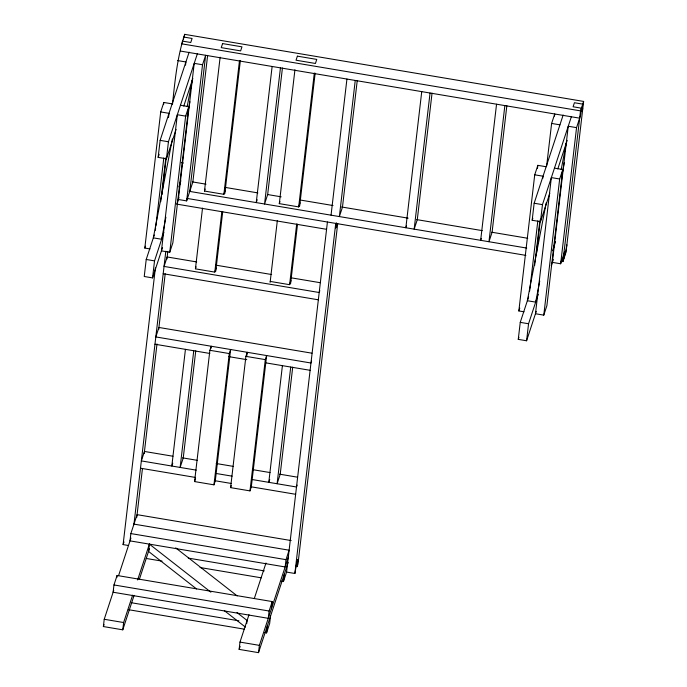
<?xml version="1.0" encoding="UTF-8"?>
<svg xmlns="http://www.w3.org/2000/svg" width="687" height="687" viewBox="0 0 687 687"><rect width="100%" height="100%" fill="white"/><g stroke="black" fill="none" stroke-linecap="round" stroke-linejoin="round"><path stroke-width="1.03" d="M150.006 248.943L144.811 248.067L160.706 111.929L163.815 102.466L172.128 103.866M163.566 104.596L163.815 102.466M134.102 595.354L122.775 629.824L103.376 626.561L104.226 619.27L113.741 590.348M154.274 234.988L146.219 259.48L144.236 276.5L152.548 277.9L162.544 247.483M176.121 129.379L166.452 158.774L158.139 157.383L160.131 140.363L189.123 52.16M113.965 584.946L113.115 592.237L268.265 618.326L269.115 611.026L272.232 601.572L117.082 575.483L113.965 584.946L269.115 611.026M155.356 230.325L155.606 228.196M155.855 226.066L163.798 158.001M168.521 117.58L169.019 113.329L160.706 111.929M116.833 577.569L117.082 575.483M160.706 201.712L165.799 158.113M161.952 194.576L162.201 192.446M162.45 190.325L166.297 157.349M172.506 104.175C174.962 80.551 177.349 56.909 184.666 34.35L583.624 101.427L566.028 252.146L562.919 261.601L560.807 261.24M152.548 277.9L154.532 260.88L163.867 232.498M166.452 158.774L168.435 141.762L197.435 53.56M128.297 545.469L123.102 544.602L155.391 267.956M182.201 43.178L182.45 41.1L190.754 42.5L192.085 38.455L183.773 37.055L183.532 39.133M184.296 37.476L184.666 34.35M291.176 540.566L137.082 514.657L130.856 533.576L130.006 540.875L285.157 566.955L286.007 559.665L289.115 550.201L133.965 524.121M185.533 65.153L185.902 61.967L177.59 60.568M133.896 524.713L165.816 251.262M122.775 629.824L123.626 622.534L132.625 595.157M136.756 517.388L142.467 468.448M144.21 453.549L156.997 343.955M158.68 329.554L165.198 273.727M166.915 259.051L167.808 251.382M185.636 116.129L177.323 114.729L161.436 250.867L169.749 252.258L185.636 116.129L188.753 106.665L180.441 105.266M188.753 106.665L172.858 242.803L169.749 252.258M202.528 64.758L194.215 63.359L178.328 199.496L186.641 200.896L202.528 64.758L205.636 55.295L189.749 191.433M207.629 55.407L192.858 181.969L186.641 200.896M185.438 349.348L171.819 466.035L172.755 463.193M195.452 268.711L202.519 208.127M225.216 190.265L223.885 194.318L204.486 191.063L220.132 57.201M193.751 350.748L180.131 467.435L183.24 457.971L195.752 350.834M214.816 271.966L221.892 211.381M223.876 194.378L239.505 60.456M215.77 271.185L222.725 211.579M224.838 193.511L240.347 60.654M213.966 484.833L229.286 353.565L230.617 349.503L215.297 480.78L213.966 484.833L194.567 481.578L209.896 350.301L211.227 346.248L210.978 348.361M272.129 66.476L256.242 202.613L257.17 199.771M249.982 490.887L265.302 359.619L266.633 355.565L251.313 486.834L249.982 490.887L230.592 487.633L245.912 356.355L247.243 352.302L246.873 355.48M280.442 67.876L264.555 204.013L267.664 194.55L282.434 67.987M270.128 282.348L277.325 220.699M279.308 203.695L294.938 69.773M288.197 562.421L258.527 652.65L239.136 649.387L239.986 642.096L248.986 614.728M246.727 623.598L247.097 620.473L236.989 612.572M289.622 284.538L296.698 223.962M298.682 206.95L314.311 73.037M290.575 283.757L297.531 224.151M299.644 206.083L315.153 73.226M282.409 365.647L268.789 482.334L269.725 479.5M290.721 367.047L277.101 483.734L280.21 474.27L292.714 367.133M258.527 652.65L259.377 645.359L288.377 557.157M264.452 632.555L266.565 632.907L267.415 625.617M270.523 616.153L269.673 623.444L266.565 632.907M271.382 608.862L272.232 601.572M281.344 581.185L283.456 581.546L284.306 574.255M283.456 581.546L286.565 572.082L327.424 222.013M331.048 215.186L346.935 79.057M286.565 572.082L294.878 573.482L335.737 223.412M336.381 222.794L335.771 228.007L337.102 223.945M337.721 223.541L297.986 564.027L297.093 566.732L297.943 559.441L296.612 563.486L294.878 573.482M355.248 80.448L339.361 216.585L342.47 207.122L357.24 80.559M421.741 91.629L405.854 227.766L406.472 225.877M430.053 93.028L414.158 229.166L417.275 219.703L432.046 93.14M496.546 104.209L480.651 240.347L481.278 238.449M504.859 105.6L488.964 241.738L492.081 232.275L506.851 105.712M524.035 311.812L518.84 310.945L534.726 174.807L537.844 165.344L546.156 166.743M537.466 168.53L537.844 165.344M536.238 311.374L526.577 340.769L518.264 339.369L520.248 322.358L528.621 296.904M549.815 193.262L540.48 221.652L532.167 220.252L534.151 203.24L563.151 115.038M529.634 291.065L537.827 220.87M542.79 178.328L543.039 176.207L534.726 174.807M534.606 265.654L539.819 220.982M536.221 255.324L540.446 219.162M546.654 165.979L551.618 123.437L554.727 113.982L554.478 116.103M526.577 340.769L528.561 323.757L538.23 294.354M540.48 221.652L542.464 204.632L571.464 116.438M559.665 178.998L551.352 177.598L535.465 313.736L543.778 315.135L559.665 178.998L562.773 169.534L554.461 168.135M562.773 169.534L546.886 305.672L543.778 315.135M576.556 127.636L568.243 126.236L552.348 262.374L560.661 263.765L576.556 127.636L580.549 115.468L581.408 108.177L573.095 106.777L574.418 102.732L582.731 104.132L581.88 111.423L582.774 108.718M562.919 261.601L580.515 110.873L583.624 101.427M563.812 258.896L564.662 251.605L560.661 263.765M565.143 254.851L566.878 244.855M172.377 138.954L153.338 237.857L161.643 239.256L165.902 217.161M187.165 106.683L192.231 80.379M187.113 116.447L189.947 101.719M546.199 202.88L527.358 300.726L535.671 302.125L539.724 281.086M561.193 169.552L566.251 143.248M561.537 177.22L564.379 162.484M158.139 157.383L159.144 154.343M183.781 106.064L192.858 78.464M144.811 248.067L145.438 246.178M222.588 43.582L221.231 47.626L240.622 50.89L241.961 46.836L222.562 43.573M178.869 186.873L180.87 180.793M176.885 203.893L178.946 197.607M204.486 191.063L205.155 189.028M196.078 266.822L195.409 268.849L214.799 272.112L216.139 268.059M123.102 544.602L123.995 541.897M118.559 575.68L130.942 538.033M103.376 626.561L104.046 624.535M137.623 579.957L149.62 543.46M139.435 579.132L149.491 548.561M279.961 201.609L279.291 203.635L298.69 206.899L300.021 202.845M194.567 481.578L195.572 478.53M290.945 280.631L289.605 284.693L270.214 281.43M230.592 487.633L231.253 485.606M319.816 290.627L319.197 292.516L164.047 266.427L167.156 256.972L196.705 261.936M311.589 361.122L310.962 363.011L155.82 336.931L158.929 327.467L311.967 353.195M254.319 598.506L265.981 563.022M239.136 649.387L240.132 646.347M297.119 485.108L296.492 486.997L252.163 479.543M532.167 220.252L532.837 218.226M557.81 168.933L567.196 140.388M518.84 310.945L519.776 308.102M518.264 339.369L518.934 337.343M552.563 250.764L555.56 241.635M551.24 265.749L553.284 259.531M181.557 43.805L580.515 110.873M180.707 51.104L579.665 118.173M551.618 123.437L559.931 124.836M160.131 140.363L168.435 141.762M534.151 203.24L542.464 204.632M181.342 162.682L183.42 163.034M192.266 181.875L206.023 184.185M225.07 187.388L257.874 192.901M267.398 194.507L281.155 196.817M300.202 200.02L333.006 205.533M341.473 206.959L408.147 218.165M416.614 219.591L482.222 230.617M491.746 232.223L527.728 238.269M189.157 191.321L526.731 248.076M187.053 198.414L525.881 255.375M176.696 204.108L326.574 229.312M215.709 265.13L271.648 274.534M290.644 277.728L320.194 282.7M146.219 259.48L154.532 260.88M520.248 322.358L528.561 323.757M163.197 273.727L318.347 299.807M209.896 350.301L229.286 353.565M245.912 356.355L265.302 359.619M154.961 344.221L209.844 353.453M228.848 356.647L246.788 359.662M265.783 362.856L310.112 370.31M172.952 456.237L144.459 451.453L141.342 460.908L196.224 470.14M182.45 457.834L197.229 460.324M216.225 463.519L233.116 466.353M253.168 469.728L270.051 472.562M279.549 474.159L297.497 477.182M216.285 473.506L232.112 476.168M140.492 468.208L195.374 477.431M214.378 480.625L231.261 483.468M251.313 486.834L295.642 494.288M130.856 533.576L286.007 559.665M188.255 558.102L264.255 570.88M146.245 558.471L162.08 561.133M200.072 567.522L261.292 577.819M131.26 602.722L238.921 620.825M128.306 609.661L244.4 629.18M104.226 619.27L123.626 622.534M239.986 642.096L259.377 645.359M175.7 547.865L237.178 595.904M210.883 592.168L149.397 544.13L148.547 551.429L196.551 588.939M224.348 610.649L245.405 627.102M297.394 56.154L296.037 60.207L315.427 63.47L316.759 59.408L297.368 56.154"/></g></svg>
